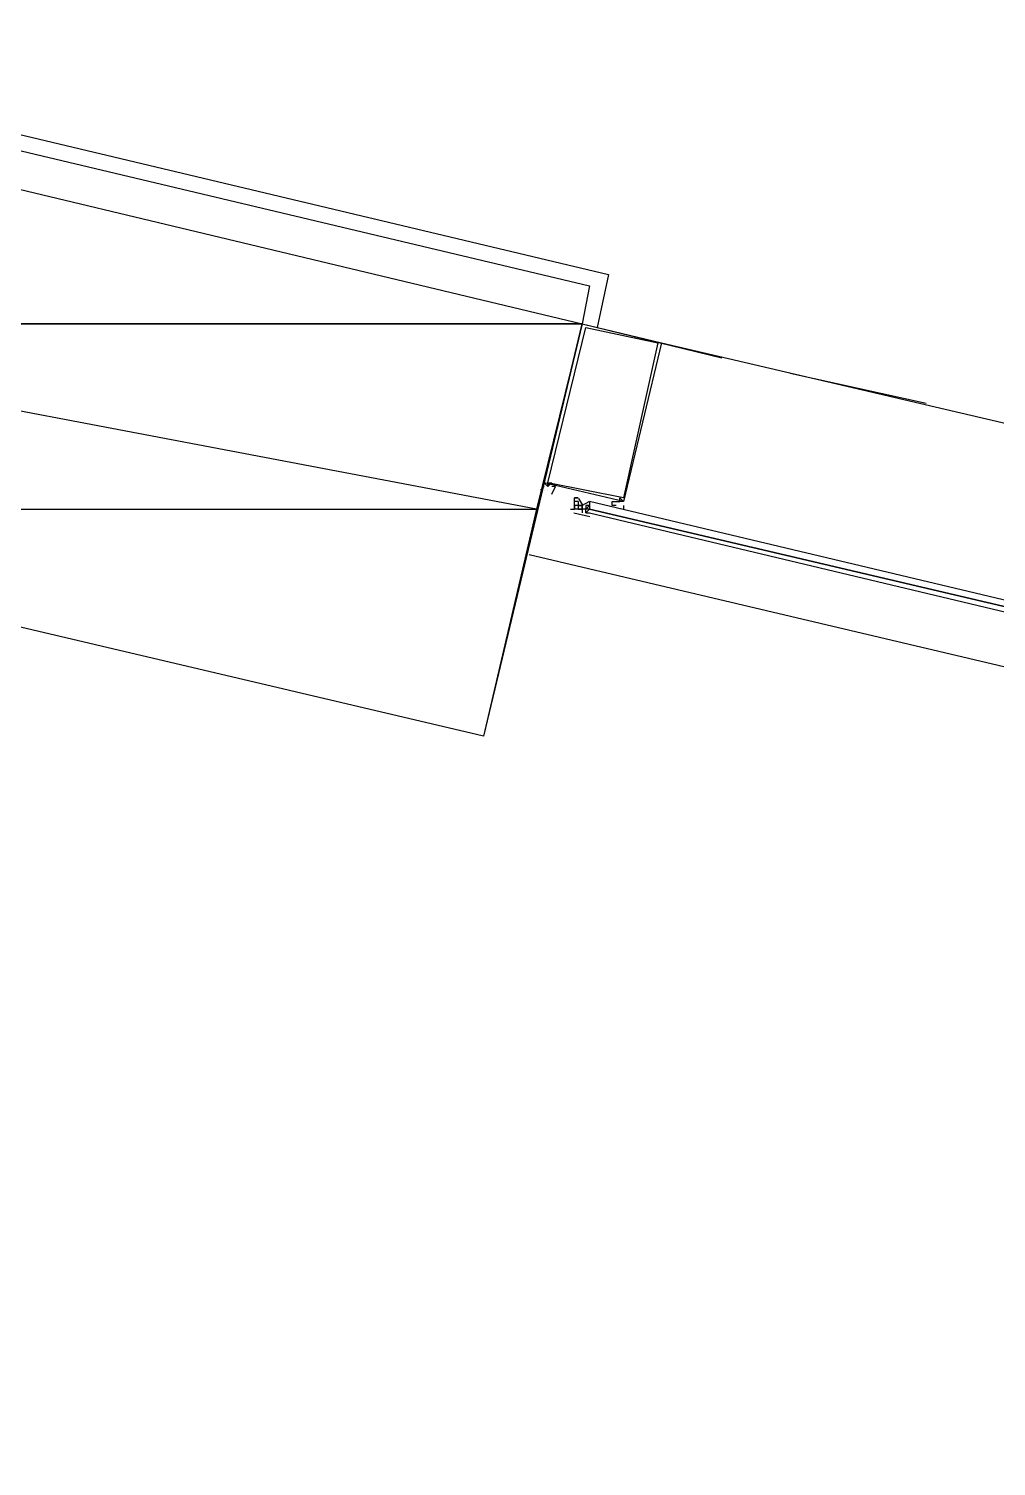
# Model space of a CAD drawing. Header units: feet. Extents: x -84 to 198, y -22 to 181.
# Drawn here: x 70.97 to 74.38, y 14.71 to 19.78 of the extents above; entities that cross this region are included whole.
import ezdxf

# ---------------------------------------------------------------- set-up
doc = ezdxf.new("R2010")
doc.units = ezdxf.units.FT
doc.layers.add('A-LINEA', color=7, linetype='CONTINUOUS')
doc.layers.add('A-MURO-CONCRETO', color=8, linetype='CONTINUOUS')

msp = doc.modelspace()

# ---------------------------------------------------------------- linework, layer by layer
at = {"layer": 'A-LINEA'}
for p, q in [((69.3733, 19.7778), (73.0133, 18.9111)), ((73.0133, 18.9111), (72.9733, 18.7244)), ((72.92, 18.7378), (73.4133, 18.6178)), ((73.2, 18.6711), (77.2933, 17.7111)), ((73.6533, 18.5644), (74.1333, 18.4578)), ((72.9067, 18.1244), (72.8933, 18.1244)), ((72.8933, 18.1244), (72.8933, 18.1244)), ((72.8933, 18.1244), (72.8933, 18.1244)), ((72.8933, 18.1111), (72.8933, 18.1111)), ((72.8933, 18.1111), (72.8933, 18.1111)), ((72.8933, 18.1111), (72.8933, 18.1111)), ((72.8933, 18.1111), (72.8933, 18.1111)), ((72.8933, 18.1111), (72.8933, 18.1111)), ((72.9067, 18.1111), (72.8933, 18.1111)), ((72.9067, 18.1111), (72.8933, 18.1111)), ((72.8933, 18.1111), (72.8933, 18.1111)), ((72.8933, 18.1111), (72.8933, 18.1111)), ((72.8933, 18.1111), (72.8933, 18.1111)), ((72.9067, 18.1111), (72.8933, 18.1111)), ((72.8933, 18.0978), (72.8933, 18.0978)), ((72.8933, 18.0978), (72.8933, 18.0978)), ((72.8933, 18.0978), (72.8933, 18.0978)), ((72.8933, 18.0978), (72.8933, 18.0978)), ((72.9067, 18.0978), (72.8933, 18.0978)), ((72.8933, 18.0978), (72.8933, 18.0978)), ((72.8933, 18.0978), (72.8933, 18.0978)), ((72.8933, 18.0978), (72.8933, 18.0978)), ((72.8933, 18.0978), (72.8933, 18.0978)), ((72.8933, 18.0978), (72.8933, 18.0978)), ((72.8933, 18.0978), (72.8933, 18.0978)), ((72.8933, 18.0978), (72.8933, 18.0978)), ((72.8933, 18.0978), (72.8933, 18.0978)), ((72.8933, 18.0978), (72.8933, 18.0844)), ((72.8933, 18.0978), (72.8933, 18.0978)), ((72.8933, 18.0978), (72.8933, 18.0844)), ((72.8933, 18.0978), (72.8933, 18.0978)), ((72.8933, 18.0978), (72.8933, 18.0978)), ((72.8933, 18.0978), (72.8933, 18.0844)), ((72.8933, 18.0978), (72.8933, 18.0978)), ((72.8933, 18.0978), (72.8933, 18.0978)), ((72.8933, 18.0978), (72.8933, 18.0844)), ((72.8933, 18.0978), (72.8933, 18.0978)), ((72.8933, 18.0978), (72.8933, 18.0978)), ((72.8933, 18.0978), (72.8933, 18.0978)), ((72.8933, 18.0978), (72.8933, 18.0978)), ((72.8933, 18.0978), (72.8933, 18.0978)), ((72.8933, 18.0978), (72.8933, 18.0978)), ((72.8933, 18.0978), (72.8933, 18.0978)), ((72.8933, 18.0844), (72.8933, 18.0978)), ((72.9067, 18.1244), (72.9067, 18.1244)), ((72.9067, 18.1244), (72.9067, 18.1244)), ((72.9067, 18.1111), (72.9067, 18.1111)), ((72.9067, 18.1111), (72.9067, 18.1111)), ((72.9067, 18.1111), (72.9067, 18.1111)), ((72.9067, 18.1111), (72.9067, 18.1111)), ((72.9067, 18.1111), (72.9067, 18.1111)), ((72.9067, 18.1111), (72.9067, 18.1111)), ((72.9067, 18.1111), (72.9067, 18.0978)), ((72.9067, 18.1111), (72.9067, 18.1111)), ((72.9067, 18.1111), (72.9067, 18.0978)), ((72.9067, 18.1111), (72.9067, 18.1111)), ((72.9067, 18.1111), (72.9067, 18.0978)), ((72.9067, 18.1111), (72.9067, 18.1111)), ((72.9067, 18.0978), (72.9067, 18.0978)), ((72.9067, 18.0978), (72.9067, 18.0978)), ((72.9067, 18.0978), (72.9067, 18.0978)), ((72.9067, 18.0978), (72.9067, 18.0978)), ((72.9067, 18.0978), (72.9067, 18.0978)), ((72.92, 18.0978), (72.9067, 18.0978)), ((72.9067, 18.0978), (72.9067, 18.0978)), ((72.9067, 18.0978), (72.9067, 18.0978)), ((72.9067, 18.0978), (72.9067, 18.0978)), ((72.9067, 18.0978), (72.9067, 18.0844)), ((72.9067, 18.0978), (72.9067, 18.0978)), ((72.9067, 18.0978), (72.9067, 18.0978)), ((72.9067, 18.0978), (72.9067, 18.0978)), ((72.9067, 18.0978), (72.9067, 18.0978)), ((72.92, 18.0978), (72.9067, 18.0978)), ((72.9067, 18.0978), (72.9067, 18.0978)), ((72.9067, 18.0978), (72.9067, 18.0978)), ((72.9067, 18.0978), (72.9067, 18.0978)), ((72.9067, 18.0978), (72.9067, 18.0978)), ((72.9067, 18.0978), (72.9067, 18.0978)), ((72.9067, 18.0978), (72.9067, 18.0978)), ((72.9067, 18.0978), (72.92, 18.0978)), ((72.9067, 18.0978), (72.9067, 18.0978)), ((72.9067, 18.0978), (72.9067, 18.0978)), ((72.9067, 18.0978), (72.9067, 18.0978)), ((72.9067, 18.0978), (72.9067, 18.0978)), ((72.9067, 18.0978), (72.9067, 18.0978)), ((72.9067, 18.0978), (72.9067, 18.0978)), ((72.9067, 18.0978), (72.9067, 18.0978)), ((72.9067, 18.0978), (72.9067, 18.0978)), ((72.9067, 18.0978), (72.9067, 18.0978)), ((72.9067, 18.0978), (72.9067, 18.0978)), ((72.92, 18.0978), (72.92, 18.0978)), ((72.92, 18.0978), (72.92, 18.0978)), ((72.92, 18.0978), (72.92, 18.0978)), ((72.92, 18.0978), (72.92, 18.0978)), ((72.92, 18.0978), (72.92, 18.0978)), ((72.92, 18.0978), (72.92, 18.0978)), ((72.92, 18.0978), (72.92, 18.0978)), ((72.92, 18.0844), (72.92, 18.0978)), ((72.92, 18.0978), (72.92, 18.0978)), ((72.92, 18.0978), (72.92, 18.0978)), ((72.92, 18.0978), (72.92, 18.0978)), ((72.92, 18.0978), (72.92, 18.0978)), ((72.92, 18.0978), (72.92, 18.0978)), ((72.92, 18.0978), (72.92, 18.0844)), ((72.92, 18.0978), (72.92, 18.0978)), ((72.92, 18.0978), (72.92, 18.0978)), ((72.92, 18.0978), (72.92, 18.0978)), ((72.92, 18.0978), (72.92, 18.0978)), ((72.92, 18.0978), (72.92, 18.0978)), ((72.92, 18.0978), (72.92, 18.0978)), ((72.92, 18.0978), (72.92, 18.0978)), ((72.92, 18.0978), (72.92, 18.0978)), ((72.92, 18.0978), (72.92, 18.0978)), ((72.92, 18.0978), (72.92, 18.0978)), ((72.92, 18.0978), (72.92, 18.0978)), ((72.92, 18.0978), (72.92, 18.0978)), ((72.92, 18.0978), (72.92, 18.0978)), ((72.9333, 18.0978), (72.9333, 18.0978)), ((72.9333, 18.0978), (72.9333, 18.0978)), ((72.9333, 18.0978), (72.9333, 18.0844)), ((72.9333, 18.0978), (72.9333, 18.0978)), ((72.9333, 18.0978), (72.9333, 18.0978)), ((72.9333, 18.0978), (72.9333, 18.0978)), ((72.9333, 18.0978), (72.9333, 18.0978)), ((72.9333, 18.0978), (72.9333, 18.0978)), ((72.9333, 18.0978), (72.9333, 18.0978)), ((72.9333, 18.0978), (72.9333, 18.0978)), ((72.9333, 18.0978), (72.9333, 18.0978)), ((72.9333, 18.0978), (72.9333, 18.0978)), ((72.9333, 18.0978), (72.9333, 18.0978)), ((72.9333, 18.0978), (72.9333, 18.0978)), ((72.9333, 18.0978), (72.9333, 18.0978)), ((72.9333, 18.0978), (72.9333, 18.0978)), ((72.9333, 18.0978), (72.9333, 18.0978)), ((72.9333, 18.0978), (72.9333, 18.0978)), ((72.9333, 18.0978), (72.9333, 18.0978)), ((72.9333, 18.0978), (72.9333, 18.0978)), ((72.9333, 18.0978), (72.9333, 18.0978)), ((72.9333, 18.0978), (72.9333, 18.0978)), ((72.9467, 18.1111), (72.9467, 18.1111)), ((72.9467, 18.1111), (72.9467, 18.1111)), ((72.9467, 18.1111), (72.9467, 18.0978)), ((72.9467, 18.1111), (72.9467, 18.1111)), ((72.9467, 18.1111), (72.9467, 18.1111)), ((72.9467, 18.1111), (72.9467, 18.1111)), ((72.9467, 18.0978), (72.9467, 18.0978)), ((72.9467, 18.0978), (72.9467, 18.0978)), ((72.9467, 18.0978), (72.9467, 18.0978)), ((72.9467, 18.0978), (72.9467, 18.0978)), ((72.9467, 18.0978), (72.9467, 18.0978)), ((72.9467, 18.0978), (72.9467, 18.0978)), ((72.9467, 18.0978), (72.9467, 18.0978)), ((72.9467, 18.0978), (72.9467, 18.0978)), ((72.9467, 18.0978), (72.9467, 18.0978)), ((72.9467, 18.0978), (72.9467, 18.0978)), ((72.9467, 18.0978), (72.9467, 18.0978)), ((72.9467, 18.0978), (72.9467, 18.0978)), ((72.9467, 18.0978), (72.9467, 18.0978)), ((72.9467, 18.0978), (72.9467, 18.0978)), ((72.9467, 18.0978), (72.9467, 18.0978)), ((72.88, 18.0844), (72.8933, 18.0844)), ((72.947, 18.0573), (72.8906, 18.0706)), ((72.8933, 18.0844), (72.8933, 18.0844)), ((72.8933, 18.0844), (72.8933, 18.0844)), ((72.8933, 18.0844), (72.8933, 18.0844)), ((72.8933, 18.0844), (72.8933, 18.0844)), ((72.8933, 18.0844), (72.8933, 18.0844)), ((72.9067, 18.0844), (72.8933, 18.0844)), ((72.8933, 18.0844), (72.8933, 18.0844)), ((72.9067, 18.0844), (72.8933, 18.0844)), ((72.8933, 18.0844), (72.8933, 18.0844)), ((72.8933, 18.0844), (72.8933, 18.0844)), ((72.8933, 18.0844), (72.8933, 18.0844)), ((72.8933, 18.0844), (72.8933, 18.0844)), ((72.8933, 18.0844), (72.8933, 18.0844)), ((72.8933, 18.0844), (72.8933, 18.0844)), ((72.8933, 18.0844), (72.8933, 18.0844)), ((72.8933, 18.0844), (72.8933, 18.0844)), ((72.9067, 18.0844), (72.9067, 18.0844)), ((72.92, 18.0844), (72.9067, 18.0844)), ((72.9067, 18.0844), (72.9067, 18.0844)), ((72.9067, 18.0844), (72.9067, 18.0844)), ((72.9067, 18.0844), (72.9067, 18.0844)), ((72.9067, 18.0844), (72.9067, 18.0844)), ((72.9067, 18.0844), (72.9067, 18.0844)), ((72.9067, 18.0844), (72.9067, 18.0844)), ((72.9067, 18.0844), (72.9067, 18.0844)), ((72.9067, 18.0844), (72.9067, 18.0844)), ((72.9067, 18.0844), (72.9067, 18.0844)), ((72.9067, 18.0844), (72.9067, 18.0844)), ((72.9067, 18.0844), (72.9067, 18.0844)), ((72.9067, 18.0844), (72.9067, 18.0844)), ((72.9067, 18.0844), (72.9067, 18.0844)), ((72.9067, 18.0844), (72.9067, 18.0844)), ((72.9067, 18.0844), (72.9067, 18.0844)), ((72.9067, 18.0844), (72.9067, 18.0844)), ((72.9067, 18.0844), (72.9067, 18.0844)), ((72.9067, 18.0844), (72.9067, 18.0844)), ((72.9067, 18.0844), (72.9067, 18.0844)), ((72.9067, 18.0844), (72.92, 18.0844)), ((72.9067, 18.0844), (72.92, 18.0844)), ((72.92, 18.0844), (72.92, 18.0844)), ((72.92, 18.0844), (72.92, 18.0844)), ((72.92, 18.0844), (72.92, 18.0711)), ((72.92, 18.0844), (72.92, 18.0844)), ((72.92, 18.0844), (72.92, 18.0844)), ((72.92, 18.0844), (72.92, 18.0844)), ((72.92, 18.0844), (72.92, 18.0844)), ((72.92, 18.0844), (72.92, 18.0844)), ((72.92, 18.0844), (72.92, 18.0844)), ((72.92, 18.0844), (72.92, 18.0711)), ((72.92, 18.0844), (72.92, 18.0844)), ((72.92, 18.0844), (72.92, 18.0844)), ((72.92, 18.0844), (72.92, 18.0844)), ((72.92, 18.0844), (72.92, 18.0844)), ((72.92, 18.0844), (72.92, 18.0844)), ((72.92, 18.0844), (72.92, 18.0844)), ((72.92, 18.0844), (72.92, 18.0844)), ((72.92, 18.0844), (72.92, 18.0844)), ((72.92, 18.0844), (72.92, 18.0844)), ((72.92, 18.0844), (72.92, 18.0844)), ((72.92, 18.0844), (72.92, 18.0844)), ((72.92, 18.0844), (72.92, 18.0844)), ((72.92, 18.0844), (72.92, 18.0844)), ((72.92, 18.0844), (72.92, 18.0844)), ((72.92, 18.0844), (72.92, 18.0844)), ((72.92, 18.0844), (72.92, 18.0844)), ((72.92, 18.0844), (72.92, 18.0844)), ((72.92, 18.0844), (72.92, 18.0844)), ((72.92, 18.0711), (72.92, 18.0711)), ((72.92, 18.0711), (72.92, 18.0711)), ((72.9333, 18.0844), (72.9333, 18.0844)), ((72.9333, 18.0844), (72.9333, 18.0844)), ((72.9333, 18.0844), (72.9333, 18.0844)), ((72.9333, 18.0844), (72.9333, 18.0844)), ((72.9333, 18.0844), (72.9333, 18.0844)), ((72.9333, 18.0844), (72.9333, 18.0844)), ((72.9333, 18.0844), (72.9333, 18.0844)), ((72.9333, 18.0844), (72.9333, 18.0844)), ((72.9333, 18.0844), (72.9333, 18.0844)), ((72.9333, 18.0844), (72.9333, 18.0844)), ((72.9333, 18.0844), (72.9333, 18.0844)), ((72.9333, 18.0844), (72.9333, 18.0844)), ((72.9333, 18.0711), (72.9333, 18.0844)), ((72.9333, 18.0844), (72.9333, 18.0844)), ((72.9333, 18.0844), (72.9333, 18.0844)), ((72.9333, 18.0844), (72.9333, 18.0844)), ((72.9333, 18.0711), (72.9333, 18.0844)), ((72.9333, 18.0844), (72.9333, 18.0844)), ((72.9333, 18.0844), (72.9333, 18.0844)), ((72.9467, 18.0844), (72.9333, 18.0844)), ((72.9333, 18.0844), (72.9333, 18.0844)), ((72.9333, 18.0844), (72.9333, 18.0844)), ((72.9333, 18.0844), (72.9333, 18.0844)), ((72.9333, 18.0844), (72.9333, 18.0844)), ((72.9333, 18.0844), (72.9333, 18.0844)), ((72.9333, 18.0844), (72.9333, 18.0844)), ((72.9333, 18.0844), (72.9333, 18.0844)), ((72.9333, 18.0844), (72.9333, 18.0844)), ((72.9333, 18.0844), (72.9333, 18.0844)), ((72.9333, 18.0844), (72.9333, 18.0844)), ((72.9333, 18.0844), (72.9333, 18.0844)), ((72.9333, 18.0844), (72.9333, 18.0844)), ((72.9333, 18.0844), (72.9333, 18.0844)), ((72.9333, 18.0844), (72.9333, 18.0844)), ((72.9333, 18.0844), (72.9333, 18.0844)), ((72.9333, 18.0844), (72.9333, 18.0844)), ((72.9467, 18.0844), (72.9333, 18.0844)), ((72.9333, 18.0844), (72.9333, 18.0844)), ((72.9333, 18.0844), (72.9333, 18.0844)), ((72.9333, 18.0711), (72.9333, 18.0711)), ((72.9333, 18.0711), (72.9333, 18.0711)), ((72.9333, 18.0711), (72.9333, 18.0711)), ((72.9333, 18.0711), (72.9333, 18.0711)), ((72.9333, 18.0711), (72.9333, 18.0711)), ((72.9333, 18.0711), (72.9333, 18.0711)), ((72.9333, 18.0711), (72.9333, 18.0711)), ((72.9333, 18.0711), (72.9333, 18.0711)), ((72.9333, 18.0711), (72.9467, 18.0711)), ((72.9333, 18.0711), (72.9333, 18.0711)), ((72.9467, 18.0844), (72.9467, 18.0844)), ((72.9467, 18.0844), (72.9467, 18.0844)), ((72.9467, 18.0844), (72.9467, 18.0844)), ((72.9467, 18.0844), (72.9467, 18.0844)), ((72.9467, 18.0844), (72.9467, 18.0844)), ((72.9467, 18.0711), (72.9467, 18.0711)), ((73.04, 18.0844), (73.04, 18.0844)), ((73.04, 18.0844), (73.04, 18.0844)), ((72.7333, 17.9244), (86.3467, 14.7111))]:
    msp.add_line(p, q, dxfattribs=at)
for points in [[(69.4133, 19.7111), (72.9467, 18.8711), (72.92, 18.7378)], [(72.92, 18.7378), (72.5733, 17.2844), (69.1733, 18.0844), (69.52, 19.5511), (72.92, 18.7378)], [(72.92, 18.7378), (73.2, 18.6711), (73.0667, 18.1111), (72.7867, 18.1778), (72.92, 18.7378)], [(72.9333, 18.7244), (73.1867, 18.6711), (73.0667, 18.1244), (72.8, 18.1778), (72.9333, 18.7244)], [(72.7867, 18.1644), (72.7867, 18.1644), (72.7733, 18.1511), (72.7733, 18.1511)], [(72.7867, 18.1778), (72.8, 18.1644), (72.8, 18.1644), (72.8, 18.1778), (72.8, 18.1778), (72.8, 18.1778), (72.8, 18.1778), (72.8, 18.1778), (72.8133, 18.1778), (72.8133, 18.1778), (72.8133, 18.1778), (72.8, 18.1644)], [(72.7867, 18.1511), (72.7867, 18.1511), (72.7867, 18.1511)], [(72.8, 18.1511), (72.8, 18.1511), (72.8, 18.1511)], [(72.8133, 18.1378), (72.8133, 18.1378), (72.8133, 18.1378), (72.8133, 18.1378), (72.8267, 18.1644), (72.8267, 18.1644), (72.8133, 18.1644), (72.8133, 18.1644)], [(72.8933, 18.0844), (72.8933, 18.0978), (72.8933, 18.1111), (72.8933, 18.1244), (72.9067, 18.1244)], [(72.8933, 18.0844), (72.8933, 18.0978), (72.8933, 18.0844)], [(72.9072, 18.1223), (72.9215, 18.0985), (72.9458, 18.112)], [(72.9333, 18.0844), (72.92, 18.0844), (72.92, 18.0978)], [(72.9467, 18.1111), (72.9467, 18.0978), (72.9333, 18.0978)], [(72.9467, 18.1111), (72.9467, 18.0978), (72.9467, 18.0844), (72.9333, 18.0711), (72.9467, 18.0711)], [(72.9333, 18.0844), (72.9333, 18.0844), (72.9467, 18.0978)], [(72.9467, 18.0978), (72.9467, 18.0844), (77.2667, 17.0711), (77.2667, 17.0844), (72.9467, 18.1111), (72.9467, 18.0978)], [(73.04, 18.0978), (73.0267, 18.0978), (73.0267, 18.0978), (73.0267, 18.1111), (73.0267, 18.1111), (73.0533, 18.1111), (73.0533, 18.1111), (73.0533, 18.1111), (73.0533, 18.1111), (73.0533, 18.1111), (73.0533, 18.1244), (73.0667, 18.1111), (73.0667, 18.1111), (73.0667, 18.1111), (73.0667, 18.1111), (73.0667, 18.1111), (73.0533, 18.1111), (73.0533, 18.1111)], [(73.0667, 18.0978), (73.0667, 18.0978), (73.0667, 18.0844), (73.0667, 18.0844), (73.0667, 18.0844)], [(72.9467, 18.0711), (77.2533, 17.0444), (77.2667, 17.0444), (77.2667, 17.0578), (77.2667, 17.0711), (72.9467, 18.0844), (72.9333, 18.0711), (72.9467, 18.0711)], [(73.0533, 18.0844), (73.0533, 18.0844), (73.0533, 18.0844)]]:
    msp.add_lwpolyline(points, dxfattribs=at)
for points in [[(72.8, 18.1644), (72.8, 18.1644), (72.8, 18.1778), (72.8, 18.1778)], [(73.0533, 18.1111), (73.0533, 18.1111), (73.0533, 18.1111), (73.0533, 18.1111)]]:
    msp.add_lwpolyline(points, close=True, dxfattribs=at)
at = {"layer": 'A-MURO-CONCRETO'}
for points in [[(69.52, 19.5511), (72.92, 18.7378), (69.32, 18.7378), (69.52, 19.5511), (69.52, 19.5511)], [(69.32, 18.7378), (69.1733, 18.0844), (72.76, 18.0844), (69.32, 18.7378)], [(69.32, 18.7378), (72.92, 18.7378), (72.76, 18.0844), (69.32, 18.7378), (69.32, 18.7378)], [(69.1733, 18.0844), (72.76, 18.0844), (72.5733, 17.2844), (69.1733, 18.0844), (69.1733, 18.0844)]]:
    msp.add_lwpolyline(points, dxfattribs=at)

doc.saveas('drawing.dxf')
